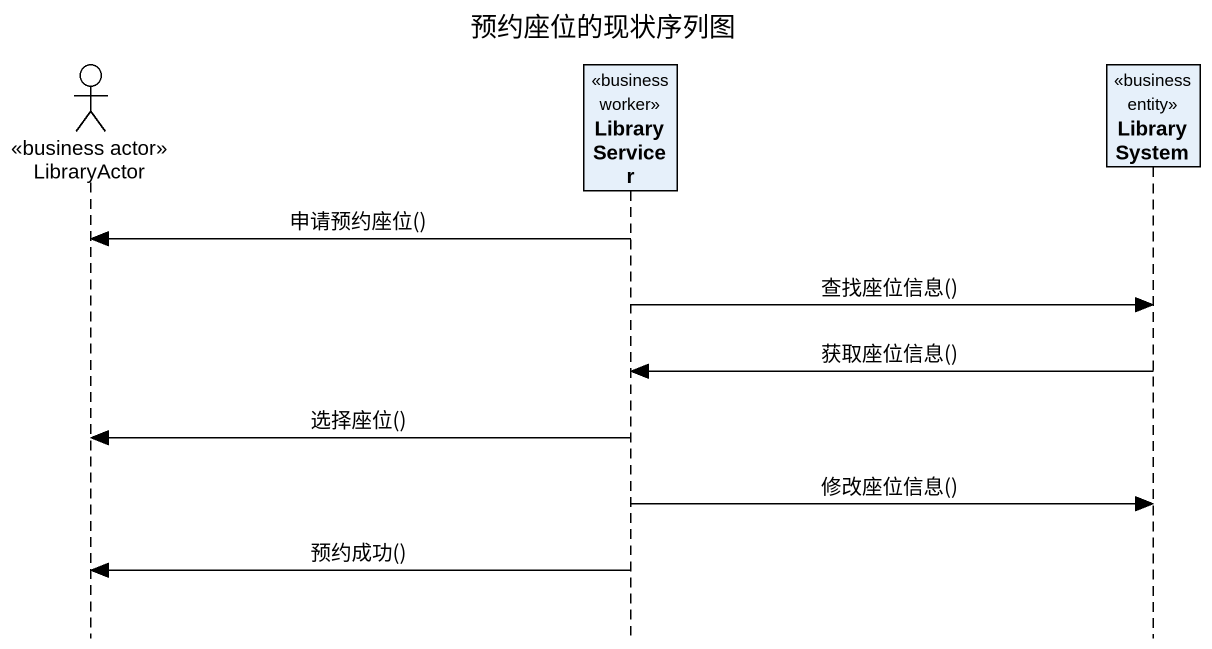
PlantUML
@startuml
title 预约座位的现状序列图
hide footbox
actor LibraryActor <<business actor>>
participant LibraryServicer <<business worker>>
participant LibrarySystem <<business entity>>

LibraryServicer -> LibraryActor : 申请预约座位()
LibraryServicer -> LibrarySystem : 查找座位信息()
LibrarySystem -> LibraryServicer : 获取座位信息()
LibraryServicer -> LibraryActor : 选择座位()
LibraryServicer -> LibrarySystem : 修改座位信息()
LibraryServicer -> LibraryActor : 预约成功()
@enduml
